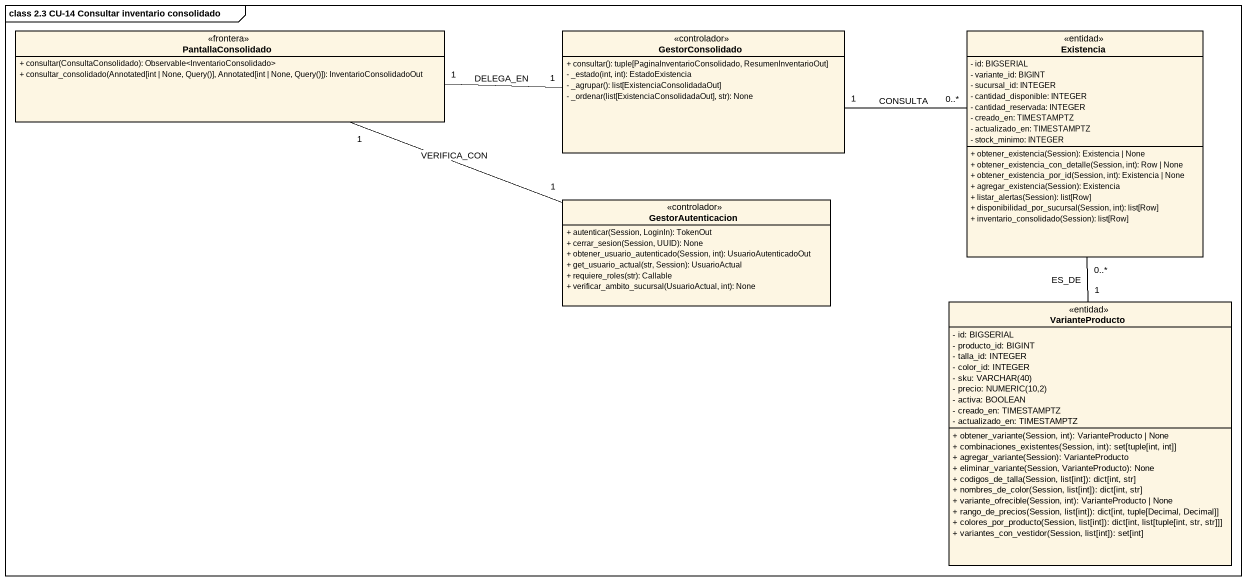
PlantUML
@startuml
mainframe class 2.3 CU-14 Consultar inventario consolidado
hide circle
hide empty members
skinparam classAttributeIconSize 0
class PantallaConsolidado <<frontera>> {
  + consultar(ConsultaConsolidado): Observable<InventarioConsolidado>
  + consultar_consolidado(Annotated[int | None, Query()], Annotated[int | None, Query()]): InventarioConsolidadoOut
}
class GestorConsolidado <<controlador>> {
  + consultar(): tuple[PaginaInventarioConsolidado, ResumenInventarioOut]
  - _estado(int, int): EstadoExistencia
  - _agrupar(): list[ExistenciaConsolidadaOut]
  - _ordenar(list[ExistenciaConsolidadaOut], str): None
}
class Existencia <<entidad>> {
  - id: BIGSERIAL
  - variante_id: BIGINT
  - sucursal_id: INTEGER
  - cantidad_disponible: INTEGER
  - cantidad_reservada: INTEGER
  - creado_en: TIMESTAMPTZ
  - actualizado_en: TIMESTAMPTZ
  - stock_minimo: INTEGER
  + obtener_existencia(Session): Existencia | None
  + obtener_existencia_con_detalle(Session, int): Row | None
  + obtener_existencia_por_id(Session, int): Existencia | None
  + agregar_existencia(Session): Existencia
  + listar_alertas(Session): list[Row]
  + disponibilidad_por_sucursal(Session, int): list[Row]
  + inventario_consolidado(Session): list[Row]
}
class GestorAutenticacion <<controlador>> {
  + autenticar(Session, LoginIn): TokenOut
  + cerrar_sesion(Session, UUID): None
  + obtener_usuario_autenticado(Session, int): UsuarioAutenticadoOut
  + get_usuario_actual(str, Session): UsuarioActual
  + requiere_roles(str): Callable
  + verificar_ambito_sucursal(UsuarioActual, int): None
}
class VarianteProducto <<entidad>> {
  - id: BIGSERIAL
  - producto_id: BIGINT
  - talla_id: INTEGER
  - color_id: INTEGER
  {field} - sku: VARCHAR(40)
  {field} - precio: NUMERIC(10,2)
  - activa: BOOLEAN
  - creado_en: TIMESTAMPTZ
  - actualizado_en: TIMESTAMPTZ
  + obtener_variante(Session, int): VarianteProducto | None
  + combinaciones_existentes(Session, int): set[tuple[int, int]]
  + agregar_variante(Session): VarianteProducto
  + eliminar_variante(Session, VarianteProducto): None
  + codigos_de_talla(Session, list[int]): dict[int, str]
  + nombres_de_color(Session, list[int]): dict[int, str]
  + variante_ofrecible(Session, int): VarianteProducto | None
  + rango_de_precios(Session, list[int]): dict[int, tuple[Decimal, Decimal]]
  + colores_por_producto(Session, list[int]): dict[int, list[tuple[int, str, str]]]
  + variantes_con_vestidor(Session, list[int]): set[int]
}
PantallaConsolidado "1" -right- "1" GestorConsolidado : DELEGA_EN
PantallaConsolidado "1" -right- "1" GestorAutenticacion : VERIFICA_CON
GestorConsolidado "1" -right- "0..*" Existencia : CONSULTA
Existencia "0..*" -- "1" VarianteProducto : ES_DE
@enduml
